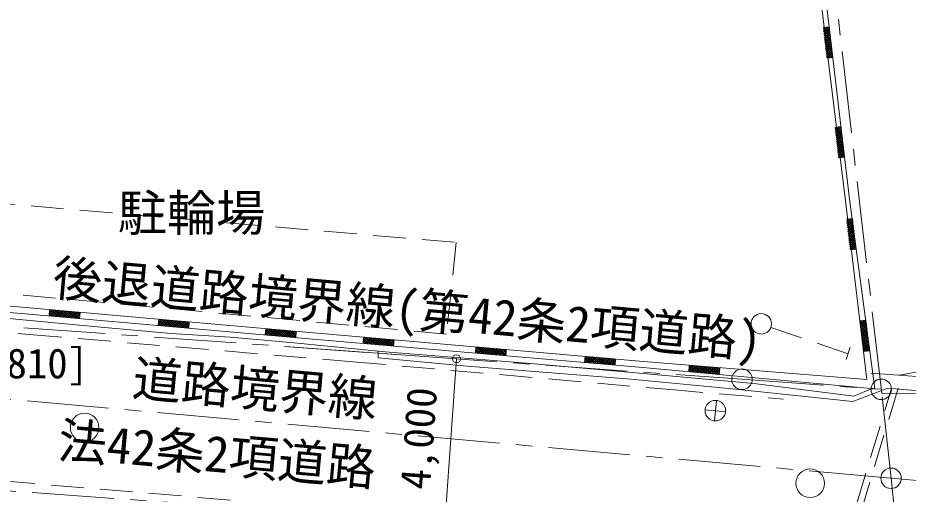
# Model space of a CAD drawing. Units: millimetres at full size, sheet at 1:400; details may follow other scales. Extents: x -117226 to 115574, y -80033 to 82367.
# Drawn here: x 37455 to 59234, y 10407 to 22043 of the extents above; entities that cross this region are included whole.
import ezdxf
from ezdxf.enums import TextEntityAlignment as Align

# ---------------------------------------------------------------- set-up
doc = ezdxf.new("R2010")
doc.units = ezdxf.units.MM
doc.header["$LTSCALE"] = 400
doc.header["$PDMODE"] = 32
doc.header["$PDSIZE"] = 200
doc.linetypes.add('CHAIN1', pattern=[8, 5, -1, 1, -1])
doc.linetypes.add('DASHED2', pattern=[3, 2, -1])
for name, color, linetype, lineweight in [('0-0_通芯', 7, 'CHAIN1', 9), ('0-8_寸法', 3, 'Continuous', 9), ('0-9_文字', 3, 'Continuous', 9), ('5-8_寸法', 7, 'Continuous', 9), ('9-9_文字', 3, 'Continuous', 13), ('E-1_太線', 4, 'Continuous', 5)]:
    doc.layers.add(name, color=color, linetype=linetype, lineweight=lineweight)
doc.layers.add('5-9_文字', color=2, linetype='Continuous')
doc.styles.add('ＭＳ ゴシック', font='')
doc.styles.get('ＭＳ ゴシック').set_extended_font_data('MS Gothic')

msp = doc.modelspace()

# ---------------------------------------------------------------- linework, layer by layer
at = {"layer": '0-0_通芯'}
for p, q in [((58586.3, 12875.6), (52009.7, 69545.2)), ((55169, 13212.1), (58575.6, 12967.7)), ((34497.4, 12970.6), (58814.5, 10795.7)), ((58814.5, 10795.7), (66683.1, 10092.3))]:
    msp.add_line(p, q, dxfattribs=at)
for points in [[(34617.5, 10675.5), (34406.8, 14701.2), (55169, 13212.1)], [(66867.6, 8362.7), (66683.1, 10092.3), (66391.1, 12829.6), (58586.3, 12875.6)], [(35524.5, -10210.3), (34617.4, 10675.8), (54882.8, 9222.3), (54710.8, -9112.4)]]:
    msp.add_lwpolyline(points, dxfattribs=at)
at = {"layer": '0-0_通芯', "color": 3, "lineweight": 13}
msp.add_lwpolyline([(59019.7, 8925.5), (58814.5, 10795.7), (58586.3, 12875.6)], dxfattribs=at)
at = {"layer": '0-0_通芯', "color": 3, "linetype": 'Continuous', "lineweight": 13}
for centre in [(55169, 13212.1), (58575.6, 12967.7), (58814.5, 10795.7)]:
    msp.add_circle(centre, 250, dxfattribs=at)
at = {"layer": '0-8_寸法', "color": 7}
msp.add_line((48184.9, 13713), (43995.7, 14013.5), dxfattribs=at)
at = {"layer": '0-8_寸法', "color": 6}
msp.add_point((48184.9, 13713), dxfattribs=at)
at = {"layer": '5-8_寸法'}
msp.add_line((47898.8, 9723.2), (48184.9, 13713), dxfattribs=at)
at = {"layer": '9-9_文字', "color": 4, "linetype": 'DASHED2', "lineweight": 5}
for p, q in [((36582.8, 17548.7), (48181.3, 16555.5)), ((48181.3, 16555.5), (47938.4, 14319.1)), ((47938.4, 14319.1), (36401.8, 15378.7))]:
    msp.add_line(p, q, dxfattribs=at)
at = {"layer": 'E-1_太線'}
for p, q in [((57303.3, 21822.2), (57154.4, 21804.6)), ((57192.9, 21809.1), (57158.9, 21766.1)), ((57245.5, 21815.3), (57165.1, 21713.4)), ((57319, 21689.1), (57170.3, 21806.5)), ((57298.2, 21821.6), (57171.3, 21660.7)), ((57312.8, 21741.7), (57222.9, 21812.7)), ((57306.6, 21794.4), (57275.6, 21818.9)), ((57325.2, 21636.4), (57158.7, 21767.8)), ((57331.5, 21583.7), (57164.9, 21715.1)), ((57337.7, 21531.1), (57171.1, 21662.5)), ((57343.9, 21478.4), (57177.3, 21609.8)), ((57308.9, 21774.6), (57177.5, 21608.1)), ((57315.1, 21721.9), (57183.8, 21555.4)), ((57321.4, 21669.3), (57190, 21502.7)), ((57327.6, 21616.6), (57196.2, 21450.1)), ((57333.8, 21563.9), (57202.4, 21397.4)), ((57350.1, 21425.7), (57183.5, 21557.1)), ((57356.3, 21373.1), (57189.8, 21504.5)), ((57362.5, 21320.4), (57196, 21451.8)), ((57368.7, 21267.7), (57202.2, 21399.1)), ((57374.9, 21215.1), (57208.4, 21346.5)), ((57340, 21511.3), (57208.6, 21344.7)), ((57346.2, 21458.6), (57214.8, 21292.1)), ((57352.4, 21405.9), (57221, 21239.4)), ((57358.6, 21353.3), (57227.2, 21186.7)), ((57381.2, 21162.4), (57214.6, 21293.8)), ((57387.4, 21109.7), (57220.8, 21241.1)), ((57370.9, 21074.9), (57227, 21188.5)), ((57318.3, 21068.7), (57233.3, 21135.8)), ((57364.9, 21300.6), (57233.5, 21134.1)), ((57371.1, 21247.9), (57239.7, 21081.4)), ((57377.3, 21195.3), (57273.3, 21063.4)), ((57383.5, 21142.6), (57325.9, 21069.6)), ((57265.6, 21062.5), (57239.5, 21083.1)), ((57242.2, 21059.8), (57391.2, 21077.3)), ((57389.7, 21089.9), (57378.6, 21075.8)), ((57590.8, 19385.3), (57441.8, 19367.8)), ((57585.7, 19384.7), (57458.8, 19223.9)), ((57612.7, 19199.6), (57446.1, 19331)), ((57480.3, 19372.3), (57446.4, 19329.3)), ((57618.9, 19146.9), (57452.4, 19278.3)), ((57533, 19378.5), (57452.6, 19276.6)), ((57606.5, 19252.3), (57457.7, 19369.6)), ((57625.1, 19094.3), (57458.6, 19225.7)), ((57631.3, 19041.6), (57464.8, 19173)), ((57596.4, 19337.8), (57465, 19171.2)), ((57602.6, 19285.1), (57471.2, 19118.6)), ((57608.8, 19232.5), (57477.4, 19065.9)), ((57615, 19179.8), (57483.6, 19013.2)), ((57600.3, 19304.9), (57510.4, 19375.9)), ((57594, 19357.6), (57563, 19382.1)), ((57637.5, 18988.9), (57471, 19120.3)), ((57643.7, 18936.3), (57477.2, 19067.7)), ((57650, 18883.6), (57483.4, 19015)), ((57656.2, 18830.9), (57489.6, 18962.3)), ((57621.2, 19127.1), (57489.8, 18960.6)), ((57627.4, 19074.4), (57496.1, 18907.9)), ((57633.7, 19021.8), (57502.3, 18855.2)), ((57639.9, 18969.1), (57508.5, 18802.6)), ((57662.4, 18778.3), (57495.8, 18909.6)), ((57668.6, 18725.6), (57502.1, 18857)), ((57674.8, 18672.9), (57508.3, 18804.3)), ((57658.4, 18638.1), (57514.5, 18751.6)), ((57646.1, 18916.4), (57514.7, 18749.9)), ((57652.3, 18863.8), (57520.9, 18697.2)), ((57658.5, 18811.1), (57527.1, 18644.6)), ((57664.7, 18758.4), (57560.7, 18626.6)), ((57605.7, 18631.9), (57520.7, 18699)), ((57553, 18625.7), (57526.9, 18646.3)), ((57529.7, 18622.9), (57678.6, 18640.5)), ((57670.9, 18705.8), (57613.4, 18632.8)), ((57677.1, 18653.1), (57666, 18639)), ((57875.4, 17140.1), (57726.4, 17122.7)), ((57897.1, 16954.3), (57730.7, 17085.9)), ((57765, 17127.2), (57730.9, 17084.2)), ((57903.2, 16901.6), (57736.8, 17033.2)), ((57817.6, 17133.3), (57737, 17031.5)), ((57890.9, 17007), (57742.3, 17124.6)), ((57870.3, 17139.5), (57743.2, 16978.8)), ((57881, 17092.5), (57749.3, 16926.1)), ((57887.1, 17039.8), (57755.4, 16873.5)), ((57884.8, 17059.6), (57795, 17130.7)), ((57878.7, 17112.3), (57847.7, 17136.8)), ((57909.3, 16848.9), (57743, 16980.6)), ((57915.5, 16796.2), (57749.1, 16927.9)), ((57921.6, 16743.6), (57755.2, 16875.2)), ((57927.7, 16690.9), (57761.4, 16822.5)), ((57893.2, 16987.1), (57761.6, 16820.8)), ((57899.4, 16934.5), (57767.7, 16768.1)), ((57905.5, 16881.8), (57773.8, 16715.4)), ((57911.6, 16829.1), (57780, 16662.8)), ((57917.8, 16776.4), (57786.1, 16610.1)), ((57933.9, 16638.2), (57767.5, 16769.9)), ((57940, 16585.5), (57773.6, 16717.2)), ((57946.1, 16532.9), (57779.8, 16664.5)), ((57952.3, 16480.2), (57785.9, 16611.8)), ((57958.4, 16427.5), (57792, 16559.1)), ((57923.9, 16723.7), (57792.2, 16557.4)), ((57930, 16671.1), (57798.4, 16504.7)), ((57936.2, 16618.4), (57804.5, 16452.1)), ((57942.3, 16565.7), (57810.6, 16399.4)), ((57941.9, 16392.7), (57798.2, 16506.5)), ((57889.2, 16386.6), (57804.3, 16453.8)), ((57836.5, 16380.5), (57810.4, 16401.1)), ((57813.2, 16377.7), (57962.2, 16395.1)), ((57948.4, 16513), (57844.2, 16381.3)), ((57954.6, 16460.4), (57896.9, 16387.5)), ((57960.7, 16407.7), (57949.6, 16393.6)), ((38231.8, 14912.3), (38218.7, 14762.9)), ((38220.4, 14783.2), (38360.9, 14901)), ((38284.1, 14757.1), (38224.4, 14828.4)), ((38225.1, 14836), (38308, 14905.6)), ((38337, 14752.5), (38229, 14881.2)), ((38229.7, 14888.9), (38255.2, 14910.3)), ((38251.2, 14760), (38413.7, 14896.4)), ((38389.8, 14747.9), (38253.5, 14910.4)), ((38304, 14755.4), (38466.5, 14891.7)), ((38442.6, 14743.2), (38306.3, 14905.8)), ((38356.8, 14750.8), (38519.4, 14887.1)), ((38495.5, 14738.6), (38359.1, 14901.1)), ((38409.7, 14746.1), (38572.2, 14882.5)), ((38548.3, 14734), (38412, 14896.5)), ((38462.5, 14741.5), (38625, 14877.8)), ((38601.1, 14729.4), (38464.8, 14891.9)), ((38515.3, 14736.9), (38677.9, 14873.2)), ((38653.9, 14724.7), (38517.6, 14887.3)), ((38568.2, 14732.2), (38730.7, 14868.6)), ((38706.8, 14720.1), (38570.4, 14882.6)), ((38621, 14727.6), (38783.5, 14863.9)), ((38759.6, 14715.5), (38623.3, 14878)), ((38673.8, 14723), (38836.3, 14859.3)), ((38812.4, 14710.8), (38676.1, 14873.4)), ((38726.6, 14718.4), (38889.2, 14854.7)), ((38865.3, 14706.2), (38728.9, 14868.7)), ((38779.5, 14713.7), (38942, 14850)), ((38918.1, 14701.6), (38781.8, 14864.1)), ((38832.3, 14709.1), (38977.5, 14830.9)), ((38966.2, 14702.5), (38834.6, 14859.5)), ((38970.9, 14755.3), (38887.4, 14854.8)), ((38975.5, 14808.2), (38940.3, 14850.2)), ((38965.8, 14697.4), (38978.9, 14846.8)), ((38231.3, 14761.8), (38219.8, 14775.5)), ((38885.1, 14704.5), (38972.9, 14778)), ((38938, 14699.8), (38968.2, 14725.2)), ((40901.3, 14678.3), (40888.2, 14528.9)), ((40890, 14549.2), (41030.5, 14667)), ((40953.7, 14523.1), (40894, 14594.3)), ((40894.7, 14602), (40977.6, 14671.6)), ((41006.5, 14518.5), (40898.6, 14647.2)), ((40899.3, 14654.8), (40924.8, 14676.2)), ((40920.8, 14526), (41083.3, 14662.3)), ((41059.4, 14513.9), (40923.1, 14676.4)), ((40973.6, 14521.4), (41136.1, 14657.7)), ((41112.2, 14509.2), (40975.9, 14671.7)), ((41026.4, 14516.7), (41188.9, 14653.1)), ((41165, 14504.6), (41028.7, 14667.1)), ((41079.3, 14512.1), (41241.8, 14648.4)), ((41217.9, 14500), (41081.5, 14662.5)), ((41132.1, 14507.5), (41294.6, 14643.8)), ((41270.7, 14495.3), (41134.4, 14657.9)), ((41184.9, 14502.8), (41347.4, 14639.2)), ((41323.5, 14490.7), (41187.2, 14653.2)), ((41237.7, 14498.2), (41400.3, 14634.5)), ((41376.4, 14486.1), (41240, 14648.6)), ((41290.6, 14493.6), (41453.1, 14629.9)), ((41429.2, 14481.4), (41292.9, 14644)), ((41343.4, 14489), (41505.9, 14625.3)), ((41482, 14476.8), (41345.7, 14639.3)), ((41396.2, 14484.3), (41558.8, 14620.7)), ((41534.9, 14472.2), (41398.5, 14634.7)), ((41449.1, 14479.7), (41611.6, 14616)), ((41587.7, 14467.5), (41451.4, 14630.1)), ((41501.9, 14475.1), (41647.1, 14596.8)), ((41635.8, 14468.5), (41504.2, 14625.4)), ((41640.5, 14521.3), (41557, 14620.8)), ((41645.1, 14574.1), (41609.8, 14616.2)), ((41635.4, 14463.4), (41648.5, 14612.8)), ((58203.8, 14657.1), (58054.8, 14639.7)), ((58225.4, 14471.3), (58059, 14603)), ((58093.3, 14644.2), (58059.2, 14601.2)), ((58146, 14650.4), (58065.4, 14548.5)), ((58219.3, 14524), (58070.7, 14641.6)), ((58198.6, 14656.5), (58071.5, 14495.9)), ((58209.3, 14609.5), (58077.6, 14443.2)), ((58213.1, 14576.7), (58123.3, 14647.7)), ((58207, 14629.3), (58176, 14653.9)), ((40900.9, 14527.7), (40889.4, 14541.5)), ((41554.7, 14470.4), (41642.5, 14544)), ((41607.6, 14465.8), (41637.8, 14491.2)), ((43519.8, 14448.7), (43506.7, 14299.3)), ((43508.5, 14319.6), (43648.9, 14437.4)), ((43513.1, 14372.5), (43596.1, 14442.1)), ((43625, 14288.9), (43517.1, 14417.6)), ((43517.8, 14425.3), (43543.3, 14446.7)), ((43539.2, 14296.5), (43701.8, 14432.8)), ((43677.9, 14284.3), (43541.5, 14446.8)), ((43592.1, 14291.8), (43754.6, 14428.2)), ((43730.7, 14279.7), (43594.4, 14442.2)), ((43644.9, 14287.2), (43807.4, 14423.5)), ((43783.5, 14275), (43647.2, 14437.6)), ((43697.7, 14282.6), (43860.3, 14418.9)), ((43836.3, 14270.4), (43700, 14432.9)), ((43750.6, 14277.9), (43913.1, 14414.3)), ((43889.2, 14265.8), (43752.8, 14428.3)), ((43803.4, 14273.3), (43965.9, 14409.6)), ((43942, 14261.2), (43805.7, 14423.7)), ((43856.2, 14268.7), (44018.7, 14405)), ((43994.8, 14256.5), (43858.5, 14419)), ((43909, 14264), (44071.6, 14400.4)), ((44047.7, 14251.9), (43911.3, 14414.4)), ((43961.9, 14259.4), (44124.4, 14395.7)), ((44100.5, 14247.3), (43964.2, 14409.8)), ((44014.7, 14254.8), (44177.2, 14391.1)), ((44153.3, 14242.6), (44017, 14405.2)), ((44067.5, 14250.1), (44230.1, 14386.5)), ((44206.2, 14238), (44069.8, 14400.5)), ((44254.3, 14238.9), (44122.7, 14395.9)), ((44258.9, 14291.8), (44175.5, 14391.3)), ((44263.6, 14344.6), (44228.3, 14386.6)), ((44253.9, 14233.8), (44267, 14383.2)), ((58231.5, 14418.6), (58065.2, 14550.3)), ((58237.7, 14366), (58071.3, 14497.6)), ((58243.8, 14313.3), (58077.4, 14444.9)), ((58249.9, 14260.6), (58083.6, 14392.2)), ((58215.4, 14556.8), (58083.8, 14390.5)), ((58221.6, 14504.2), (58089.9, 14337.8)), ((58227.7, 14451.5), (58096, 14285.2)), ((58233.8, 14398.8), (58102.2, 14232.5)), ((43519.4, 14298.2), (43507.8, 14311.9)), ((43572.2, 14293.6), (43512.5, 14364.8)), ((44120.4, 14245.5), (44265.6, 14367.3)), ((44173.2, 14240.9), (44260.9, 14314.5)), ((44226, 14236.3), (44256.3, 14261.6)), ((45913.1, 14241.1), (45900.2, 14091.6)), ((45901.9, 14111.9), (46042.2, 14230)), ((45965.7, 14086), (45905.8, 14157.1)), ((45906.5, 14164.8), (45989.3, 14234.5)), ((46018.5, 14081.4), (45910.4, 14209.9)), ((45911, 14217.6), (45936.5, 14239.1)), ((45932.7, 14088.8), (46095, 14225.4)), ((46071.3, 14076.9), (45934.8, 14239.2)), ((45985.5, 14084.3), (46147.9, 14220.8)), ((46124.2, 14072.3), (45987.6, 14234.7)), ((46038.4, 14079.7), (46200.7, 14216.3)), ((46177, 14067.8), (46040.4, 14230.1)), ((46091.2, 14075.2), (46253.5, 14211.7)), ((46229.8, 14063.2), (46093.3, 14225.6)), ((46144.1, 14070.6), (46306.4, 14207.2)), ((46282.7, 14058.7), (46146.1, 14221)), ((46196.9, 14066.1), (46359.2, 14202.6)), ((46335.5, 14054.1), (46199, 14216.4)), ((46249.7, 14061.5), (46412, 14198.1)), ((46388.4, 14049.6), (46251.8, 14211.9)), ((46302.6, 14057), (46464.9, 14193.5)), ((46441.2, 14045), (46304.6, 14207.3)), ((46355.4, 14052.4), (46517.7, 14189)), ((46494, 14040.5), (46357.5, 14202.8)), ((46408.2, 14047.9), (46570.6, 14184.4)), ((46546.9, 14035.9), (46410.3, 14198.2)), ((46461.1, 14043.3), (46623.4, 14179.9)), ((46599.7, 14031.4), (46463.1, 14193.7)), ((46513.9, 14038.8), (46658.9, 14160.8)), ((46647.9, 14032.4), (46516, 14189.1)), ((46652.4, 14085.2), (46568.8, 14184.6)), ((46657, 14138.1), (46621.6, 14180)), ((46647.4, 14027.3), (46660.3, 14176.7)), ((58256.1, 14207.9), (58089.7, 14339.6)), ((58262.2, 14155.2), (58095.8, 14286.9)), ((58268.3, 14102.6), (58102, 14234.2)), ((58274.5, 14049.9), (58108.1, 14181.5)), ((58240, 14346.1), (58108.3, 14179.8)), ((58246.1, 14293.5), (58114.4, 14127.1)), ((58252.2, 14240.8), (58120.6, 14074.4)), ((58258.4, 14188.1), (58126.7, 14021.8)), ((45912.8, 14090.5), (45901.3, 14104.3)), ((46566.7, 14034.2), (46654.4, 14107.9)), ((46619.6, 14029.7), (46649.8, 14055.1)), ((48661.1, 14004.3), (48648.2, 13854.9)), ((48649.9, 13875.2), (48790.2, 13993.2)), ((48654.5, 13928), (48737.4, 13997.8)), ((48766.5, 13844.7), (48658.4, 13973.2)), ((48659, 13980.9), (48684.5, 14002.3)), ((48680.7, 13852.1), (48843, 13988.7)), ((48819.3, 13840.1), (48682.8, 14002.5)), ((48733.5, 13847.5), (48895.9, 13984.1)), ((48872.2, 13835.6), (48735.6, 13997.9)), ((48786.4, 13843), (48948.7, 13979.6)), ((48925, 13831), (48788.4, 13993.4)), ((48839.2, 13838.4), (49001.5, 13975)), ((48977.9, 13826.5), (48841.3, 13988.8)), ((48892.1, 13833.9), (49054.4, 13970.4)), ((49030.7, 13821.9), (48894.1, 13984.3)), ((48944.9, 13829.3), (49107.2, 13965.9)), ((49083.5, 13817.4), (48947, 13979.7)), ((48997.7, 13824.8), (49160.1, 13961.3)), ((49136.4, 13812.8), (48999.8, 13975.2)), ((49050.6, 13820.2), (49212.9, 13956.8)), ((49189.2, 13808.3), (49052.6, 13970.6)), ((49103.4, 13815.7), (49265.7, 13952.2)), ((49242, 13803.7), (49105.5, 13966)), ((49156.2, 13811.1), (49318.6, 13947.7)), ((49294.9, 13799.2), (49158.3, 13961.5)), ((49209.1, 13806.6), (49371.4, 13943.1)), ((49347.7, 13794.6), (49211.1, 13956.9)), ((49395.9, 13795.6), (49264, 13952.4)), ((49400.4, 13848.5), (49316.8, 13947.8)), ((49405, 13901.3), (49369.7, 13943.3)), ((49395.4, 13790.5), (49408.3, 13940)), ((57714.7, 13695.7), (57818.3, 13993.9)), ((58280.6, 13997.2), (58114.2, 14128.9)), ((58286.7, 13944.5), (58120.4, 14076.2)), ((58270.2, 13909.8), (58126.5, 14023.5)), ((58217.6, 13903.6), (58132.6, 13970.8)), ((58264.5, 14135.4), (58132.8, 13969.1)), ((58270.6, 14082.8), (58139, 13916.4)), ((58276.8, 14030.1), (58172.5, 13898.4)), ((58282.9, 13977.4), (58225.2, 13904.5)), ((48660.8, 13853.8), (48649.3, 13867.5)), ((48713.7, 13849.2), (48653.8, 13920.4)), ((49261.9, 13802), (49406.9, 13924)), ((49314.8, 13797.5), (49402.4, 13871.2)), ((49367.6, 13792.9), (49397.8, 13818.3)), ((51330.7, 13774.3), (51317.8, 13624.9)), ((51319.5, 13645.2), (51459.8, 13763.2)), ((51324.1, 13698.1), (51407, 13767.8)), ((51436.1, 13614.7), (51328, 13743.2)), ((51328.6, 13750.9), (51354.1, 13772.3)), ((51350.3, 13622.1), (51512.6, 13758.7)), ((51488.9, 13610.2), (51352.4, 13772.5)), ((51403.1, 13617.5), (51565.5, 13754.1)), ((51541.8, 13605.6), (51405.2, 13767.9)), ((51456, 13613), (51618.3, 13749.6)), ((51594.6, 13601), (51458, 13763.4)), ((51508.8, 13608.4), (51671.1, 13745)), ((51647.5, 13596.5), (51510.9, 13758.8)), ((51561.7, 13603.9), (51724, 13740.5)), ((51700.3, 13591.9), (51563.7, 13754.3)), ((51614.5, 13599.3), (51776.8, 13735.9)), ((51753.1, 13587.4), (51616.6, 13749.7)), ((51667.3, 13594.8), (51829.7, 13731.4)), ((51806, 13582.8), (51669.4, 13745.2)), ((51720.2, 13590.2), (51882.5, 13726.8)), ((51858.8, 13578.3), (51722.2, 13740.6)), ((51773, 13585.7), (51935.3, 13722.3)), ((51911.6, 13573.7), (51775.1, 13736.1)), ((51964.5, 13569.2), (51827.9, 13731.5)), ((52017.3, 13564.6), (51880.7, 13727)), ((52065.5, 13565.7), (51933.6, 13722.4)), ((58164.9, 13897.5), (58138.8, 13918.2)), ((58141.5, 13894.8), (58290.5, 13912.1)), ((58289, 13924.7), (58277.9, 13910.7)), ((51330.4, 13623.8), (51318.9, 13637.5)), ((51383.3, 13619.3), (51323.4, 13690.4)), ((51825.8, 13581.1), (51988.2, 13717.7)), ((51878.7, 13576.6), (52041, 13713.1)), ((51931.5, 13572), (52076.5, 13694)), ((51984.4, 13567.5), (52072, 13641.2)), ((52070, 13618.5), (51986.4, 13717.9)), ((52037.2, 13562.9), (52067.4, 13588.4)), ((52074.6, 13671.3), (52039.3, 13713.3)), ((52065, 13560.5), (52077.9, 13710)), ((53879.7, 13553.1), (53866.6, 13403.7)), ((53868.4, 13424), (54008.8, 13541.8)), ((53873, 13476.8), (53956, 13546.4)), ((53984.9, 13393.3), (53877, 13522)), ((53877.7, 13529.7), (53903.2, 13551.1)), ((53899.1, 13400.8), (54061.7, 13537.2)), ((54037.8, 13388.7), (53901.4, 13551.2)), ((53952, 13396.2), (54114.5, 13532.6)), ((54090.6, 13384.1), (53954.2, 13546.6)), ((54004.8, 13391.6), (54167.3, 13527.9)), ((54143.4, 13379.4), (54007.1, 13542)), ((54057.6, 13387), (54220.1, 13523.3)), ((54196.2, 13374.8), (54059.9, 13537.3)), ((54110.5, 13382.3), (54273, 13518.7)), ((54249.1, 13370.2), (54112.7, 13532.7)), ((54163.3, 13377.7), (54325.8, 13514)), ((54301.9, 13365.6), (54165.6, 13528.1)), ((54216.1, 13373.1), (54378.6, 13509.4)), ((54354.7, 13360.9), (54218.4, 13523.5)), ((54269, 13368.5), (54431.5, 13504.8)), ((54407.6, 13356.3), (54271.2, 13518.8)), ((54460.4, 13351.7), (54324.1, 13514.2)), ((54513.2, 13347.1), (54376.9, 13509.6)), ((54566.1, 13342.4), (54429.7, 13504.9)), ((53879.3, 13402.6), (53867.7, 13416.3)), ((53932.1, 13398), (53872.4, 13469.2)), ((54321.8, 13363.8), (54484.3, 13500.2)), ((54374.6, 13359.2), (54537.1, 13495.5)), ((54427.4, 13354.6), (54590, 13490.9)), ((54480.3, 13349.9), (54625.5, 13471.7)), ((54614.2, 13343.4), (54482.6, 13500.3)), ((54533.1, 13345.3), (54620.8, 13418.9)), ((54618.8, 13396.2), (54535.4, 13495.7)), ((54585.9, 13340.7), (54616.2, 13366.1)), ((54623.5, 13449), (54588.2, 13491.1)), ((54613.8, 13338.2), (54626.9, 13487.7)), ((54541.7, 12694.7), (54492.5, 12197.2)), ((54268.3, 12470.6), (54765.9, 12421.4))]:
    msp.add_line(p, q, dxfattribs=at)
at = {"layer": 'E-1_太線', "linetype": 'DASHED2'}
for p, q in [((57764.4, 13838.9), (55873.3, 14476.5)), ((57624.1, 9002.5), (58816.1, 12966.3)), ((58988.9, 12997.7), (57781.4, 8999.1)), ((42655.8, 10261.7), (34387.7, 10956.1))]:
    msp.add_line(p, q, dxfattribs=at)
at = {"layer": 'E-1_太線'}
for points in [[(51944.9, 69535.9), (52705.6, 63483.2), (53330.4, 57422.4), (54539.1, 46806.4), (55737.2, 36071.1), (56643.6, 27415.3), (57799.9, 17612.3), (58417.6, 12981.5), (52744.4, 13502), (44486.4, 14213.4), (34382.6, 15099.2)], [(51789.4, 69525.3), (52570.5, 63447.8), (53198.6, 57403), (54371.7, 46920.3), (55561.8, 36104.6), (56494.6, 27397.9), (57703.4, 17568.4), (58221.6, 13206.8), (52757.4, 13651.4), (44499.4, 14362.9), (34395.7, 15248.6)], [(58324, 13366.2), (62382, 13066.8), (63294.6, 13021.8), (66273.8, 12804.8), (65989.3, 15425.5), (65214.7, 22429.8), (64630, 28102.2), (63969.8, 34043.5), (63428.1, 40581.4), (62766.7, 46919.9), (62199.9, 52980.3), (61478.8, 59866.1), (60822.9, 66455.3), (60520.2, 69336.8), (60904.2, 69311.3)], [(46273.4, 13902.1), (46266.1, 13736.5), (48446.8, 13534.4), (52361.6, 13221.9), (54926.5, 12976.4), (57877.8, 12671.5), (58734.4, 12998.6), (61515.7, 12757.3), (62517.7, 12700.5), (65792.3, 12419.1), (66737.3, 12366.6), (67259.3, 12392.5), (68100.1, 12504), (68423.3, 12588.6), (68883.8, 12954.8), (69189.2, 13469.7), (69316.7, 14268.5), (68919.7, 17616.5), (68065.8, 25458.2), (66983.5, 35113.6), (66083.1, 44687), (65348.3, 53309.9), (64236.9, 63656)], [(59014.1, 13315.3), (62093, 13849.4), (64670.2, 13750.6), (65296.8, 14693.9), (64789.9, 17716.3), (63804.2, 24346.7), (63515.7, 27166.3), (63251.6, 29985.5), (62978.7, 32490.9), (62952, 34674.9), (62857.4, 36530.6), (62484.5, 39379.7), (61984.7, 43091), (61709.8, 47220.6), (61520.2, 48612.8), (61975, 50968.4), (62250.8, 52301.5)], [(34371.4, 15002.5), (34462.4, 14937.9), (37235.1, 14698.5), (39489.1, 14489.5), (41204.3, 14333.9), (42648.8, 14239.8), (44125, 14114.6), (46438.4, 13885.8), (49909.6, 13605.1), (52486.5, 13378.4), (55458.3, 13112.4), (57902.8, 12802.3), (58370.7, 12998.2)]]:
    msp.add_lwpolyline(points, dxfattribs=at)
at = {"layer": 'E-1_太線', "linetype": 'DASHED2'}
msp.add_lwpolyline([(33889.2, 15050.2), (33871.2, 14654.6), (37735.9, 14309.6), (45653.5, 13640.6), (53416.2, 12961.4), (56181.1, 12724.8)], dxfattribs=at)
at = {"layer": 'E-1_太線'}
for centre, radius in [((55640.2, 14567), 250), ((54517.1, 12446), 250), ((39089.6, 12035.5), 350), ((56837.2, 10673.1), 350)]:
    msp.add_circle(centre, radius, dxfattribs=at)

# ---------------------------------------------------------------- texts
at = {"layer": '0-8_寸法', "color": 7, "style": 'ＭＳ ゴシック'}
msp.add_text('4,000', height=733.1, rotation=85.898, dxfattribs=at).set_placement((47752.9, 10485.6), align=Align.BOTTOM_LEFT)
at = {"layer": '0-9_文字', "style": 'ＭＳ ゴシック'}
for s, p in [('後退道路境界線(第42条2項道路)', (38258.5, 15004.8)), ('道路境界線', (40208.5, 12552.5)), ('法42条2項道路', (38382.8, 11032))]:
    msp.add_text(s, height=879.8, rotation=354.907, dxfattribs=at).set_placement(p, align=Align.BOTTOM_LEFT)
at = {"layer": '5-9_文字', "style": 'ＭＳ ゴシック'}
msp.add_text('[-0.810]', height=733.1, dxfattribs=at).set_placement((35183.7, 13015.9), align=Align.BOTTOM_LEFT)
at = {"layer": '9-9_文字', "style": 'ＭＳ ゴシック'}
msp.add_text('駐輪場', height=879.8, dxfattribs=at).set_placement((39903.3, 16573.3), align=Align.BOTTOM_LEFT)

doc.saveas('drawing.dxf')
